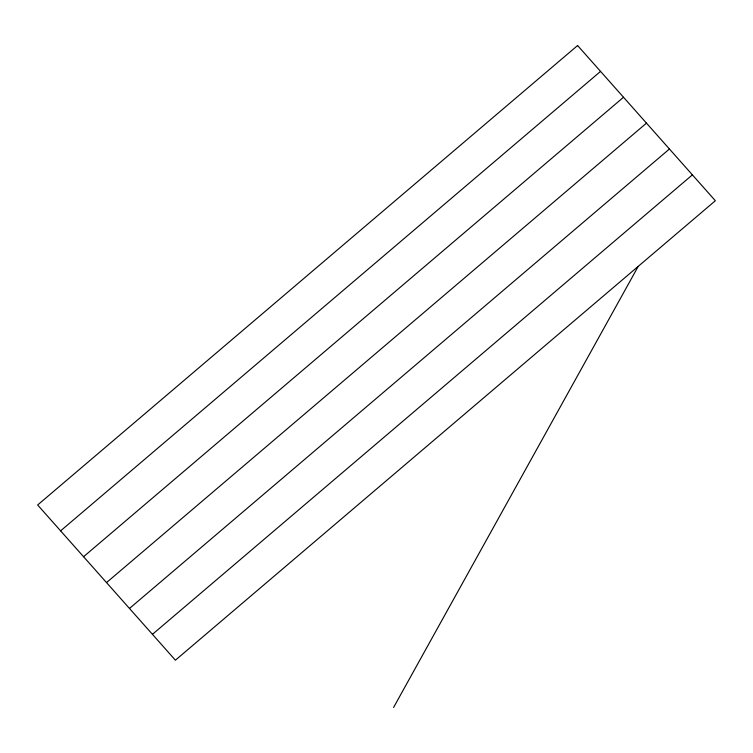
<?xml version="1.0" encoding="UTF-8"?>
<svg xmlns="http://www.w3.org/2000/svg" width="753" height="753" viewBox="0 0 753 753"><rect width="100%" height="100%" fill="white"/><g stroke="black" fill="none" stroke-linecap="round" stroke-linejoin="round"><path stroke-width="1.13" d="M393.574 707.472L638.215 266.374M60.607 530.856L600.555 71.394M83.564 556.721L623.512 97.269M106.521 582.587L646.479 123.134M129.488 608.452L669.436 149M152.445 634.327L692.393 174.865M577.598 45.528L37.65 504.99L175.402 660.193L715.35 200.731L577.598 45.528"/></g></svg>
